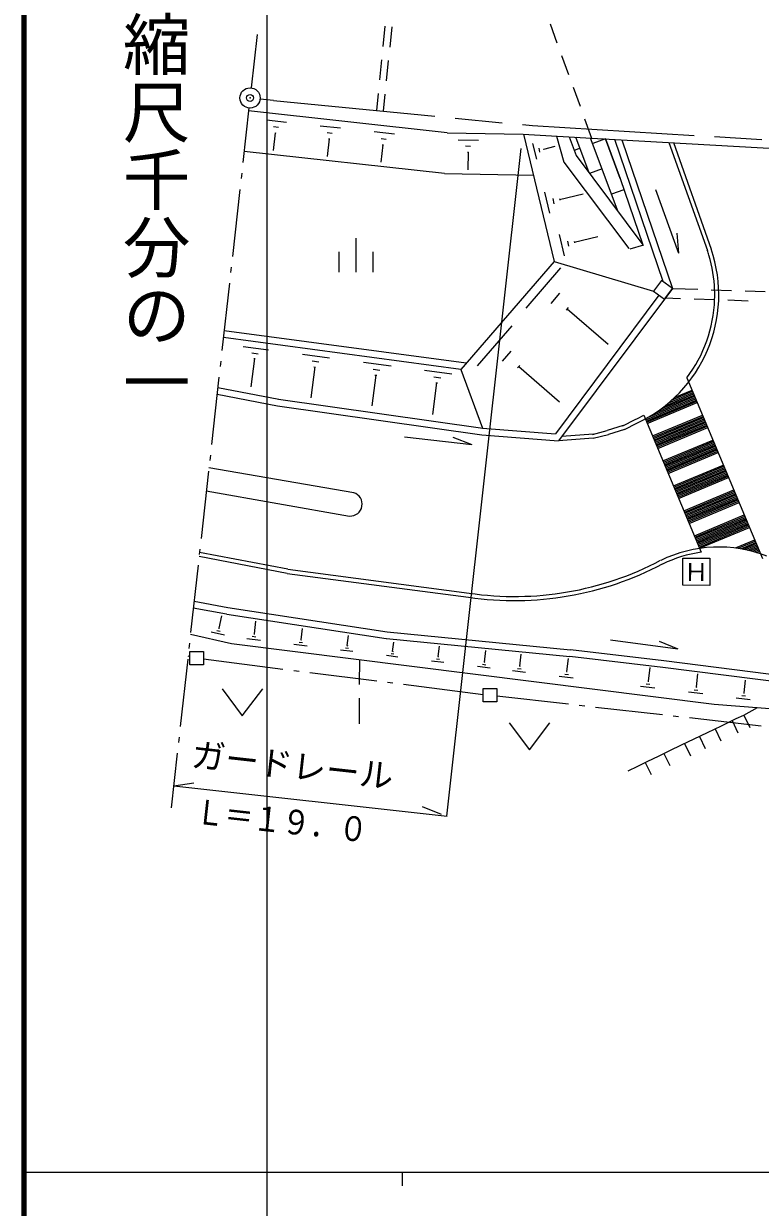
# Model space of a CAD drawing. Units: millimetres, scale not verified. Extents: x 40000 to 680000, y 20000 to 380000.
# Drawn here: x 40000 to 94517, y 202409 to 290036 of the extents above; entities that cross this region are included whole.
import ezdxf
from ezdxf.enums import TextEntityAlignment as Align

# ---------------------------------------------------------------- set-up
doc = ezdxf.new("R2010")
doc.units = ezdxf.units.MM
doc.header["$LTSCALE"] = 1000
doc.header["$PDMODE"] = 32
doc.header["$PDSIZE"] = 500
doc.linetypes.add('CHAIN', pattern=[18.5, 12, -1.5, 3.5, -1.5])
for name, color, linetype, lineweight in [('M-BGD', 7, 'Continuous', 25), ('M-BGD-HTXT', 7, 'Continuous', 13), ('M-BMK', 2, 'CHAIN', 13), ('M-BMK-ROW', 30, 'Continuous', 25), ('M-BMK-SRVR', 3, 'Continuous', 25), ('M-STR-HTXT', 7, 'Continuous', 13), ('M-STR-STR1', 7, 'Continuous', 25), ('M-STR-STRC', 7, 'Continuous', 25), ('M-TTL', 2, 'Continuous', 140), ('M-TTL-BAND', 7, 'Continuous', 25)]:
    doc.layers.add(name, color=color, linetype=linetype, lineweight=lineweight)
doc.layers.add('M-OTRS', color=6, linetype='Continuous')
doc.styles.add('@ＭＳ ゴシック', font='')
doc.styles.add('ＭＳ ゴシック', font='')
doc.styles.get('@ＭＳ ゴシック').set_extended_font_data('@MS Gothic')
doc.styles.get('ＭＳ ゴシック').set_extended_font_data('MS Gothic')

msp = doc.modelspace()

# ---------------------------------------------------------------- linework, layer by layer
at = {"layer": 'M-BGD'}
for p, q in [((66738, 289847), (66587, 288355)), ((67238, 289795), (67087, 288303)), ((66486, 287360), (66335, 285867)), ((66987, 287308), (66835, 285816)), ((66234, 284873), (66105, 283601)), ((66735, 284821), (66606, 283549)), ((58494, 284339), (57493, 284453)), ((71339, 281960), (56648, 283575)), ((57968, 282919), (59460, 282753)), ((58478, 282416), (58858, 282375)), ((61954, 282484), (63446, 282318)), ((58616, 281945), (58471, 280653)), ((58576, 281945), (58666, 281935)), ((62602, 281510), (62457, 280208)), ((62463, 281971), (62834, 281930)), ((62552, 281510), (62652, 281500)), ((65940, 282049), (67432, 281883)), ((66449, 281536), (66819, 281495)), ((71339, 281960), (76959, 281850)), ((72148, 281436), (73651, 281411)), ((76959, 281850), (82029, 281566)), ((76979, 281850), (79269, 272435)), ((79422, 281711), (79987, 279785)), ((80374, 281657), (80890, 280283)), ((81857, 278987), (80865, 281636)), ((84001, 276105), (81956, 281572)), ((83048, 281508), (82115, 281160)), ((83048, 281508), (84150, 278568)), ((84150, 278568), (83048, 281508)), ((83729, 281475), (87299, 270964)), ((84270, 281443), (88008, 270440)), ((71148, 278955), (56307, 280580)), ((66587, 281065), (66442, 279773)), ((66537, 281075), (66627, 281065)), ((72708, 280983), (73078, 280972)), ((72836, 280522), (72927, 280522)), ((72887, 280522), (72862, 279220)), ((77667, 281156), (77944, 280013)), ((78117, 280814), (78186, 280523)), ((78477, 280782), (78497, 280712)), ((78487, 280752), (79330, 280960)), ((81172, 280813), (80751, 280654)), ((87756, 281250), (90603, 273256)), ((88086, 281229), (90883, 273355)), ((79987, 279785), (84793, 273387)), ((80890, 280283), (85815, 273674)), ((71148, 278955), (77719, 278832)), ((82810, 279284), (81887, 278937)), ((84150, 278568), (85815, 273674)), ((78546, 277566), (78921, 276012)), ((79156, 277093), (79244, 276702)), ((79656, 277062), (79676, 276971)), ((79666, 277012), (81401, 277436)), ((84427, 277746), (83515, 277409)), ((86752, 277748), (88468, 273043)), ((79627, 274417), (80002, 272853)), ((80747, 273862), (82492, 274287)), ((88333, 274536), (88468, 273043)), ((64603, 271645), (64611, 274149)), ((80236, 273944), (80325, 273553)), ((80737, 273912), (80757, 273812)), ((84873, 273377), (85886, 273664)), ((85716, 273955), (85626, 273925)), ((63350, 271649), (63356, 273152)), ((65855, 271640), (65860, 273143)), ((79269, 272435), (72349, 264445)), ((79729, 271962), (77153, 268986)), ((79269, 272435), (86605, 270235)), ((87209, 271034), (86605, 270235)), ((88008, 270440), (87209, 271034)), ((79652, 270079), (79008, 269330)), ((87014, 269933), (79354, 259672)), ((88008, 270440), (79593, 259160)), ((86605, 270235), (87414, 269631)), ((87414, 269631), (88008, 270440)), ((88008, 270440), (89887, 270376)), ((90886, 270342), (92385, 270291)), ((93385, 270257), (94884, 270205)), ((80299, 269025), (80138, 268835)), ((87485, 269741), (88615, 269702)), ((89615, 269667), (91114, 269615)), ((92113, 269581), (93612, 269529)), ((80219, 268925), (83245, 266310)), ((72741, 264894), (54838, 267302)), ((76137, 267677), (73562, 264701)), ((72349, 264445), (54776, 266811)), ((56236, 266135), (58118, 265888)), ((56895, 265662), (57366, 265600)), ((60632, 265558), (62644, 265301)), ((76060, 265794), (75416, 265045)), ((57074, 265260), (56806, 263158)), ((57024, 265261), (57134, 265250)), ((61341, 265065), (61842, 264993)), ((65148, 264971), (67190, 264704)), ((76718, 264740), (76557, 264550)), ((76637, 264650), (79653, 262035)), ((61540, 264623), (61242, 262340)), ((61470, 264634), (61600, 264613)), ((66056, 264016), (65757, 261733)), ((65857, 264458), (66368, 264396)), ((65996, 264027), (66126, 264016)), ((69664, 264384), (71676, 264117)), ((70363, 263881), (70864, 263809)), ((72349, 264445), (73956, 260102)), ((54372, 263106), (58887, 262249)), ((70562, 263439), (70253, 261096)), ((70502, 263450), (70622, 263439)), ((54310, 262605), (58795, 261748)), ((58867, 262249), (73986, 260091)), ((58795, 261748), (73914, 259601)), ((84376, 260285), (83172, 259909)), ((84335, 260275), (85259, 260723)), ((84465, 260004), (85388, 260462)), ((68194, 259451), (73171, 258872)), ((71770, 259428), (73171, 258872)), ((73914, 259601), (79593, 259160)), ((73956, 260102), (79354, 259672)), ((82139, 259642), (79835, 259470)), ((82089, 259632), (83192, 259909)), ((82158, 259341), (83271, 259618)), ((84465, 260004), (83271, 259618)), ((82158, 259341), (79593, 259160)), ((53710, 257188), (64422, 255317)), ((53513, 255445), (64116, 253585)), ((59554, 249644), (53006, 250899)), ((59492, 249343), (52975, 250599)), ((59512, 249343), (72930, 247573)), ((59554, 249644), (72961, 247873)), ((52613, 247294), (55106, 246824)), ((52551, 246793), (55014, 246334)), ((55034, 246324), (66818, 244509)), ((55106, 246824), (66900, 245010)), ((54459, 245294), (54673, 246195)), ((57072, 244874), (57176, 245795)), ((52334, 244841), (55377, 244159)), ((53877, 245006), (54868, 244782)), ((54298, 245124), (54538, 245063)), ((54429, 245294), (54499, 245284)), ((56510, 244525), (57531, 244402)), ((56911, 244684), (57172, 244653)), ((57032, 244874), (57102, 244864)), ((60537, 244431), (60640, 245262)), ((63952, 243998), (64044, 244739)), ((66848, 244509), (80428, 243178)), ((66900, 245010), (80470, 243679)), ((55377, 244159), (91105, 239654)), ((60005, 244102), (60976, 243989)), ((60396, 244251), (60636, 244220)), ((60507, 244431), (60567, 244421)), ((63450, 243689), (64361, 243576)), ((63811, 243828), (64041, 243797)), ((63921, 243998), (63982, 243988)), ((67306, 243565), (67399, 244256)), ((70681, 243183), (70774, 243944)), ((74105, 242780), (74208, 243621)), ((87369, 242863), (80470, 243679)), ((83438, 244420), (88404, 243751)), ((87024, 244327), (88404, 243751)), ((64863, 241104), (64870, 242963)), ((66844, 243277), (67695, 243173)), ((67185, 243406), (67396, 243385)), ((67286, 243576), (67336, 243565)), ((70189, 242874), (71090, 242761)), ((70550, 243013), (70780, 242982)), ((70661, 243183), (70711, 243173)), ((74075, 242790), (74135, 242780)), ((76709, 242480), (76812, 243372)), ((80204, 242077), (80327, 243039)), ((87307, 242363), (80418, 243188)), ((106164, 240473), (87369, 242863)), ((73583, 242461), (74535, 242348)), ((73964, 242610), (74205, 242579)), ((76167, 242152), (77148, 242028)), ((76558, 242301), (76808, 242270)), ((76679, 242490), (76739, 242480)), ((80053, 241887), (80313, 241856)), ((80174, 242077), (80234, 242077)), ((86242, 241365), (86366, 242376)), ((105842, 240003), (87307, 242373)), ((89787, 240931), (89900, 241913)), ((79642, 241729), (80673, 241605)), ((85650, 240996), (86721, 240872)), ((86081, 241165), (86341, 241134)), ((86202, 241365), (86272, 241365)), ((93312, 240488), (93425, 241439)), ((54684, 240805), (56179, 238796)), ((56179, 238796), (57689, 240795)), ((64853, 238245), (64859, 240104)), ((89204, 240573), (90256, 240439)), ((89626, 240732), (89886, 240701)), ((89747, 240931), (89817, 240921)), ((92739, 240139), (93771, 240016)), ((93151, 240298), (93411, 240267)), ((93271, 240498), (93342, 240488)), ((91105, 239654), (104745, 238594)), ((93286, 238855), (94309, 239403)), ((91640, 238060), (92734, 238587)), ((92423, 238438), (92860, 237534)), ((92734, 238587), (93286, 238855)), ((93286, 238855), (93733, 237922)), ((64853, 238205), (64853, 238245)), ((75933, 238286), (77428, 236277)), ((77428, 236277), (78938, 238275)), ((89623, 237085), (90596, 237562)), ((90596, 237562), (91640, 238060)), ((91168, 237841), (91606, 236938)), ((87817, 236220), (88690, 236638)), ((88690, 236638), (89623, 237085)), ((88900, 236737), (89338, 235844)), ((90004, 237274), (90432, 236371)), ((86201, 235434), (86984, 235812)), ((86984, 235812), (87817, 236220)), ((87385, 236011), (87823, 235108)), ((84736, 234728), (85448, 235076)), ((85448, 235076), (86201, 235434)), ((86000, 235345), (86438, 234442))]:
    msp.add_line(p, q, dxfattribs=at)
for centre, radius, start, end in [((80954, 269964), 10489, 294.99652, 18.87125), ((80954, 269964), 10188, 16.72326, 18.85884), ((80954, 269964), 10188, 2.05749, 16.72327), ((80954, 269964), 10188, 358.08686, 2.05749), ((80954, 269964), 10188, 322.90186, 358.02134), ((80954, 269964), 10188, 294.99652, 299.00057), ((64169, 254466), 882, 266.91553, 73.23969), ((91452, 241486), 9807, 68.74522, 116.06826), ((91452, 241486), 9507, 97.92711, 116.04137), ((76338, 270742), 23412, 261.61529, 297.85238), ((76338, 270742), 23111, 261.61529, 297.85238)]:
    msp.add_arc(centre, radius, start, end, dxfattribs=at)
at = {"layer": 'M-BGD-HTXT'}
for p, q in [((57274, 289244), (56835, 285297)), ((56669, 283795), (56221, 279759)), ((56133, 278964), (56089, 278567)), ((56000, 277772), (55448, 272802)), ((55360, 272007), (55316, 271610)), ((55228, 270814), (54676, 265845)), ((54587, 265050), (54543, 264652)), ((54455, 263857), (53903, 258888)), ((53815, 258093), (53770, 257695)), ((53682, 256900), (53130, 251931)), ((53042, 251135), (52998, 250738)), ((52909, 249943), (52357, 244973)), ((52269, 244178), (52225, 243781)), ((52137, 242986), (51585, 238016)), ((51496, 237221), (51452, 236823)), ((51364, 236028), (50916, 231993))]:
    msp.add_line(p, q, dxfattribs=at)
at = {"layer": 'M-BMK'}
for p, q in [((58494, 284339), (77652, 282488)), ((77652, 282488), (98365, 281233))]:
    msp.add_line(p, q, dxfattribs=at)
at = {"layer": 'M-BMK-ROW'}
for p, q in [((52158, 243238), (52298, 243198)), ((52296, 242567), (52299, 243569)), ((52299, 243569), (53301, 243565)), ((53301, 243565), (53297, 242563)), ((53299, 243004), (59188, 242259)), ((53297, 242563), (52296, 242567)), ((59982, 242159), (60379, 242109)), ((61173, 242009), (66133, 241382)), ((66927, 241281), (67324, 241231)), ((68117, 241131), (74007, 240386)), ((74005, 239825), (74008, 240827)), ((74008, 240827), (75010, 240823)), ((75010, 240823), (75006, 239822)), ((75008, 240272), (80325, 239671)), ((75006, 239822), (74005, 239825)), ((81120, 239581), (81518, 239537)), ((82312, 239447), (87281, 238885)), ((88076, 238795), (88473, 238750)), ((89268, 238660), (94585, 238059))]:
    msp.add_line(p, q, dxfattribs=at)
at = {"layer": 'M-BMK-SRVR'}
msp.add_circle((56752, 284536), 751, dxfattribs=at)
at = {"layer": 'M-OTRS'}
msp.add_point((56752, 284536), dxfattribs=at)
at = {"layer": 'M-STR-HTXT'}
for p, q in [((71315, 231367), (76815, 280798)), ((51118, 233620), (52601, 233845)), ((51118, 233620), (71336, 231364)), ((69497, 232073), (70898, 231517))]:
    msp.add_line(p, q, dxfattribs=at)
at = {"layer": 'M-STR-STR1', "color": 1}
for p, q in [((78955, 290034), (79466, 288624)), ((79808, 287684), (80319, 286274)), ((80661, 285334), (81172, 283924)), ((81514, 282984), (82029, 281566)), ((82029, 281566), (108622, 280075))]:
    msp.add_line(p, q, dxfattribs=at)
at = {"layer": 'M-STR-STRC'}
for p, q in [((89086, 263815), (94679, 250441)), ((88210, 262385), (89464, 262912)), ((86040, 260720), (89732, 262260)), ((86080, 260620), (89772, 262169)), ((86120, 260529), (89812, 262079)), ((86291, 260929), (89692, 262360)), ((86803, 261248), (89653, 262450)), ((87185, 261517), (89623, 262540)), ((87496, 261757), (89583, 262631)), ((87758, 261976), (89543, 262721)), ((87999, 262186), (89504, 262821)), ((86149, 260439), (89851, 261989)), ((85901, 261051), (90143, 250908)), ((86537, 259516), (90239, 261066)), ((86576, 259426), (90278, 260965)), ((86616, 259325), (90318, 260875)), ((86656, 259235), (90358, 260785)), ((86696, 259145), (90388, 260694)), ((86735, 259054), (90427, 260594)), ((86775, 258964), (90467, 260504)), ((86815, 258864), (90507, 260414)), ((86845, 258774), (90547, 260323)), ((86884, 258683), (90586, 260233)), ((86924, 258593), (90626, 260133)), ((87312, 257670), (91014, 259210)), ((87351, 257570), (91053, 259119)), ((87391, 257479), (91083, 259029)), ((87431, 257389), (91123, 258939)), ((87471, 257299), (91163, 258838)), ((87510, 257208), (91202, 258748)), ((87550, 257108), (91242, 258658)), ((87580, 257018), (91282, 258568)), ((87619, 256928), (91322, 258477)), ((87659, 256837), (91361, 258377)), ((87699, 256747), (91401, 258287)), ((88086, 255814), (91778, 257364)), ((88126, 255724), (91818, 257273)), ((88166, 255633), (91858, 257183)), ((88206, 255543), (91898, 257083)), ((88245, 255453), (91937, 256992)), ((88275, 255352), (91977, 256902)), ((88315, 255262), (92017, 256812)), ((88355, 255172), (92057, 256722)), ((88394, 255082), (92096, 256621)), ((88434, 254991), (92126, 256531)), ((88474, 254891), (92166, 256441)), ((88861, 253968), (92553, 255518)), ((88901, 253878), (92593, 255427)), ((88941, 253787), (92633, 255327)), ((88970, 253697), (92673, 255237)), ((89010, 253597), (92712, 255146)), ((89050, 253506), (92752, 255056)), ((89090, 253416), (92792, 254966)), ((89129, 253326), (92831, 254865)), ((89169, 253225), (92861, 254775)), ((89209, 253135), (92901, 254685)), ((89249, 253045), (92941, 254595)), ((89636, 252122), (93328, 253672)), ((89666, 252032), (93368, 253571)), ((89706, 251941), (93408, 253481)), ((89745, 251841), (93447, 253391)), ((89785, 251751), (93487, 253300)), ((89825, 251660), (93527, 253210)), ((89865, 251570), (93557, 253110)), ((89904, 251470), (93596, 253019)), ((89944, 251379), (93636, 252929)), ((89984, 251289), (93676, 252839)), ((90024, 251199), (93716, 252739)), ((92678, 251230), (94103, 251816)), ((92879, 251199), (94143, 251725)), ((93069, 251168), (94182, 251635)), ((93249, 251137), (94222, 251545)), ((93429, 251097), (94252, 251444)), ((93599, 251066), (94292, 251354)), ((93760, 251025), (94331, 251264)), ((93930, 250985), (94371, 251173)), ((94080, 250944), (94411, 251083)), ((94240, 250893), (94451, 250983)), ((88782, 248458), (88789, 250462)), ((88789, 250462), (90792, 250455)), ((90792, 250455), (90785, 248451)), ((90785, 248451), (88782, 248458))]:
    msp.add_line(p, q, dxfattribs=at)
at = {"layer": 'M-TTL'}
msp.add_line((40000, 380000), (40000, 20000), dxfattribs=at)
at = {"layer": 'M-TTL-BAND'}
for p, q in [((58000, 370000), (58000, 20000)), ((40000, 205000), (579000, 205000)), ((68000, 205000), (68000, 204000))]:
    msp.add_line(p, q, dxfattribs=at)

# ---------------------------------------------------------------- texts
at = {"layer": 'M-STR-HTXT', "style": 'ＭＳ ゴシック'}
msp.add_text('ガードレール', height=1833, rotation=353.656, dxfattribs=at).set_placement((52278, 234499), align=Align.BOTTOM_LEFT)
at = {"layer": 'M-STR-HTXT', "style": 'ＭＳ ゴシック', "width": 0.85}
msp.add_text('Ｌ＝１９．０', height=1833, rotation=353.656, dxfattribs=at).set_placement((52611, 230282), align=Align.BOTTOM_LEFT)
at = {"layer": 'M-STR-STRC', "style": 'ＭＳ ゴシック'}
msp.add_text('Ｈ', height=1320, rotation=359.797, dxfattribs=at).set_placement((89769, 249446), align=Align.MIDDLE_CENTER)
at = {"layer": 'M-TTL-BAND', "style": '@ＭＳ ゴシック'}
msp.add_text('縮尺千分の一', height=3666, rotation=270, dxfattribs=at).set_placement((49777, 261030), align=Align.MIDDLE_RIGHT)

doc.saveas('drawing.dxf')
